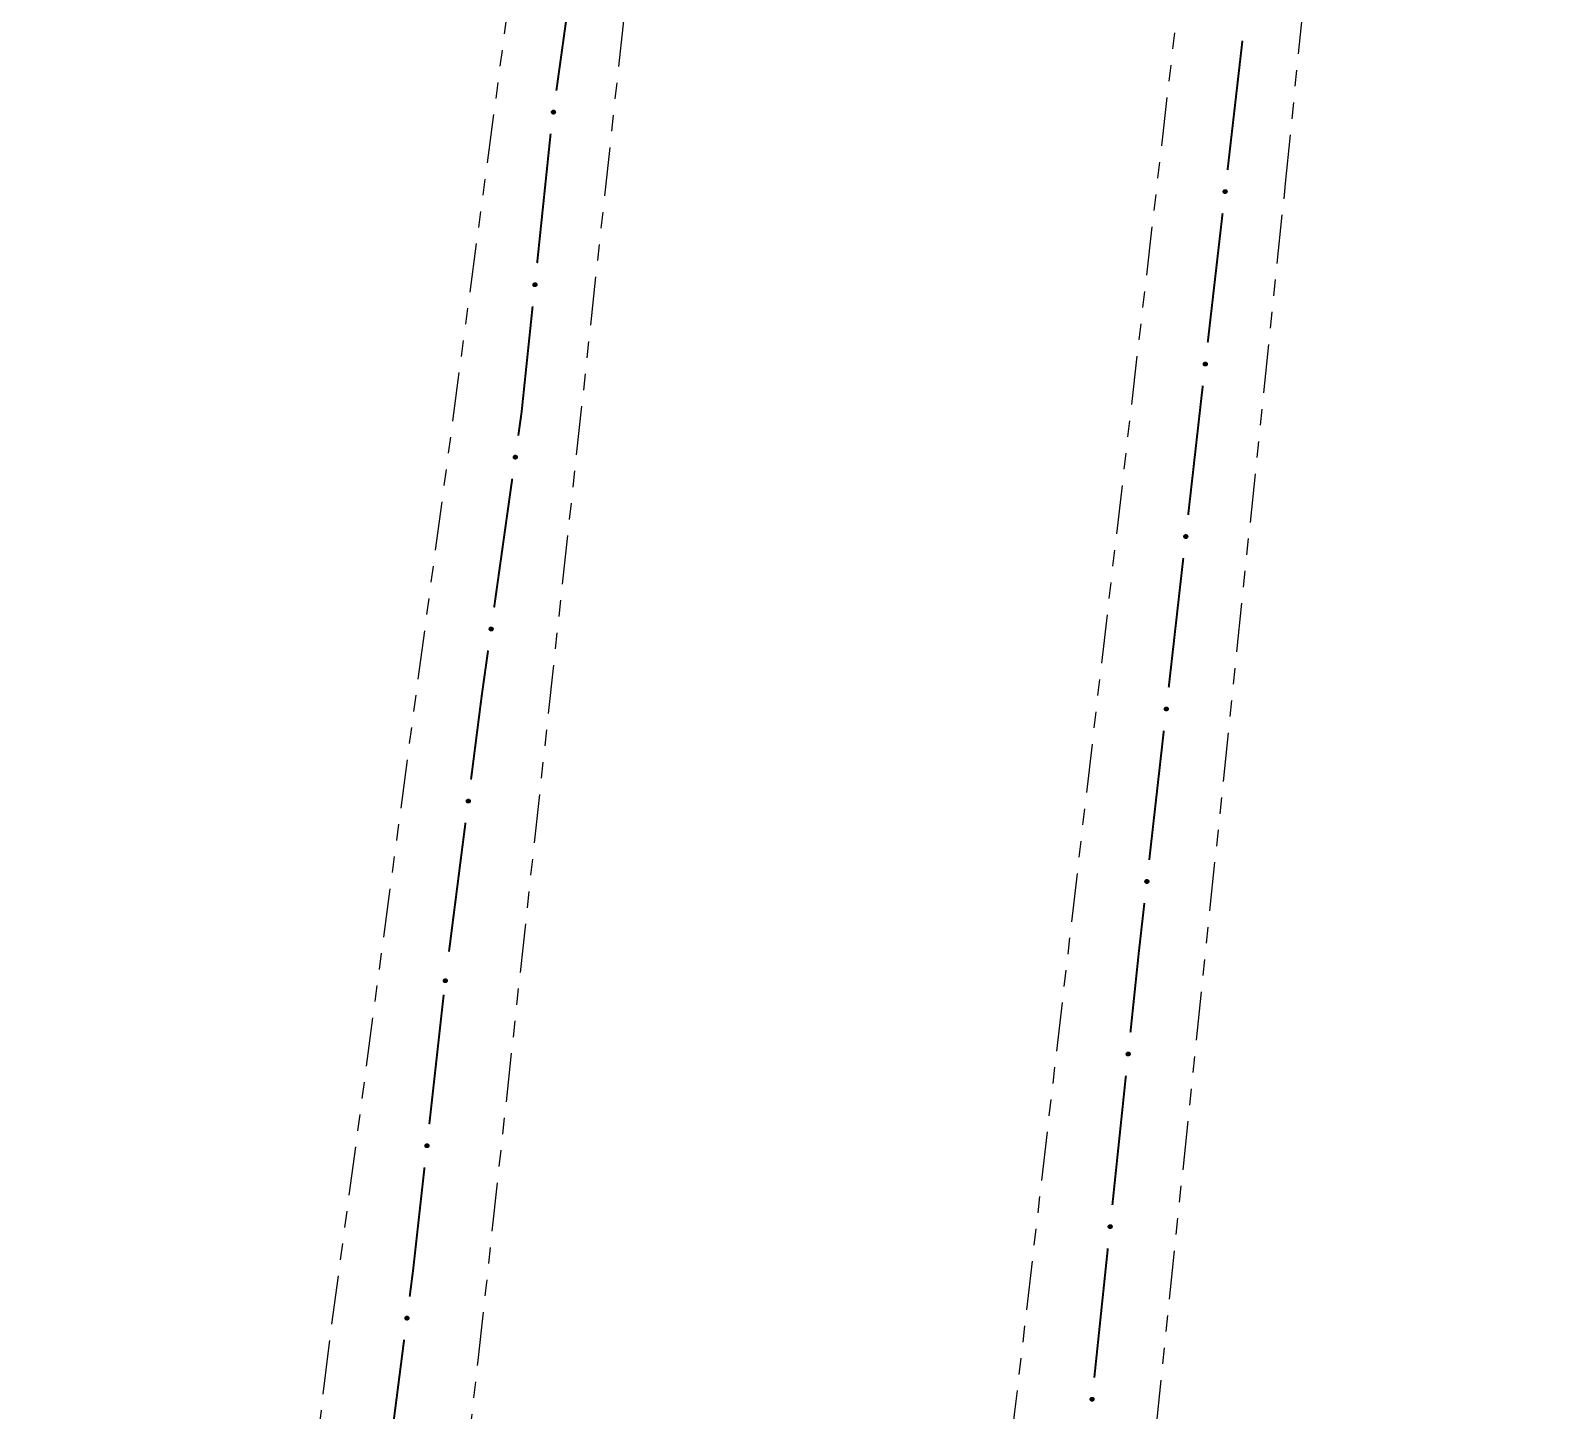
# Model space of a CAD drawing. Extents: x 211453 to 215163, y 4877397 to 4881305.
# Drawn here: x 212104.8 to 212245.2, y 4878497.6 to 4878624.8 of the extents above; entities that cross this region are included whole.
import ezdxf

# ---------------------------------------------------------------- set-up
doc = ezdxf.new("R2010")
doc.units = 0
doc.header["$LTSCALE"] = 1.5
doc.header["$MEASUREMENT"] = 0
doc.linetypes.add('TRACO_25', pattern=[8, 3, -1, 1, -1, 1, -1])
doc.layers.add('SV-EIXO-RUA-N-PAV', color=6, linetype='CONTINUOUS')
doc.layers.add('SV-RUA-NAO-PAV', color=7, linetype='CONTINUOUS')

msp = doc.modelspace()

# ---------------------------------------------------------------- linework, layer by layer
at = {"layer": 'SV-EIXO-RUA-N-PAV', "const_width": 0.18}
for points in [[(212154.916255, 4878631.15337), (212153.259792, 4878619.268248)], [(212216.495117, 4878623.866201), (212215.124829, 4878611.944694)], [(212152.732392, 4878615.303526), (212151.488169, 4878603.368205)], [(212214.668067, 4878607.970859), (212213.297778, 4878596.049353)], [(212151.073428, 4878599.389764), (212150.140261, 4878590.438272)], [(212212.841203, 4878592.075496), (212211.495656, 4878580.151172)], [(212150.140261, 4878590.438272), (212150.054652, 4878589.617057)], [(212150.054652, 4878589.617057), (212149.751865, 4878587.463908)], [(212149.194846, 4878583.502882), (212147.523788, 4878571.619803)], [(212211.047141, 4878576.176397), (212209.701595, 4878564.252073)], [(212146.966768, 4878567.658776), (212146.409749, 4878563.69775)], [(212146.384713, 4878563.519718), (212145.392536, 4878555.762698)], [(212146.409749, 4878563.69775), (212146.384713, 4878563.519718)], [(212209.253079, 4878560.277298), (212207.907533, 4878548.352974)], [(212144.885043, 4878551.795022), (212143.362563, 4878539.891995)], [(212207.459018, 4878544.3782), (212207.010502, 4878540.403425)], [(212206.938695, 4878539.767062), (212206.172687, 4878532.447436)], [(212207.010502, 4878540.403425), (212206.938695, 4878539.767062)], [(212142.876521, 4878535.921756), (212141.551343, 4878523.995151)], [(212205.756356, 4878528.469162), (212204.507363, 4878516.534338)], [(212141.109617, 4878520.019616), (212140.115733, 4878511.074662)], [(212204.091032, 4878512.556063), (212202.842039, 4878500.62124)], [(212140.115733, 4878511.074662), (212140.064264, 4878510.611442)], [(212140.064264, 4878510.611442), (212139.740727, 4878508.098253)], [(212139.229999, 4878504.130992), (212137.697816, 4878492.22921)]]:
    msp.add_lwpolyline(points, dxfattribs=at)
at = {"layer": 'SV-EIXO-RUA-N-PAV'}
for points in [[(212153.112575, 4878617.414504), (212153.142603, 4878617.3759), (212153.160517, 4878617.33658), (212153.166019, 4878617.299486), (212153.162334, 4878617.265438), (212153.154641, 4878617.231031), (212153.139231, 4878617.198053), (212153.11402, 4878617.165238), (212153.075506, 4878617.134844), (212153.034021, 4878617.11914), (212152.997942, 4878617.1118), (212152.962219, 4878617.113599), (212152.928919, 4878617.121632), (212152.895192, 4878617.138772), (212152.862187, 4878617.164645), (212152.832562, 4878617.204113), (212152.815264, 4878617.242781), (212152.810884, 4878617.2788), (212152.81292, 4878617.314703), (212152.821195, 4878617.349736), (212152.836508, 4878617.382021), (212152.862618, 4878617.415205), (212152.90196, 4878617.443929), (212152.94033, 4878617.461622), (212152.976278, 4878617.466506), (212153.01158, 4878617.463706), (212153.046184, 4878617.45641), (212153.079979, 4878617.4423), (212153.112575, 4878617.414504)], [(212215.022215, 4878610.087947), (212215.053163, 4878610.050076), (212215.072017, 4878610.011198), (212215.078409, 4878609.974247), (212215.075544, 4878609.940121), (212215.06868, 4878609.905538), (212215.054067, 4878609.872199), (212215.029652, 4878609.838788), (212214.99188, 4878609.807477), (212214.950784, 4878609.79078), (212214.914893, 4878609.782575), (212214.879136, 4878609.783514), (212214.845653, 4878609.790745), (212214.811523, 4878609.807069), (212214.777907, 4878609.832142), (212214.747341, 4878609.870885), (212214.729118, 4878609.909126), (212214.723874, 4878609.94503), (212214.725046, 4878609.980971), (212214.732476, 4878610.016193), (212214.747009, 4878610.048837), (212214.772315, 4878610.082639), (212214.810954, 4878610.112301), (212214.848888, 4878610.130911), (212214.884708, 4878610.136658), (212214.920067, 4878610.134707), (212214.954836, 4878610.128245), (212214.988961, 4878610.114951), (212215.022215, 4878610.087947)], [(212151.405183, 4878601.510477), (212151.43653, 4878601.472934), (212151.455793, 4878601.434258), (212151.462576, 4878601.397376), (212151.460071, 4878601.363222), (212151.453573, 4878601.328569), (212151.439313, 4878601.295077), (212151.415253, 4878601.26141), (212151.377813, 4878601.229701), (212151.336897, 4878601.212571), (212151.301094, 4878601.203987), (212151.265329, 4878601.204548), (212151.231771, 4878601.211425), (212151.197472, 4878601.227387), (212151.163592, 4878601.252103), (212151.132618, 4878601.290522), (212151.113993, 4878601.328568), (212151.108369, 4878601.364415), (212151.109161, 4878601.400366), (212151.116219, 4878601.435665), (212151.130406, 4878601.46846), (212151.155352, 4878601.502527), (212151.193677, 4878601.532596), (212151.231411, 4878601.551606), (212151.267169, 4878601.557731), (212151.302546, 4878601.556155), (212151.337382, 4878601.55006), (212151.371646, 4878601.537128), (212151.405183, 4878601.510477)], [(212213.195165, 4878594.192606), (212213.226112, 4878594.154734), (212213.244966, 4878594.115857), (212213.251359, 4878594.078905), (212213.248493, 4878594.044779), (212213.241629, 4878594.010197), (212213.227016, 4878593.976857), (212213.202602, 4878593.943447), (212213.164829, 4878593.912135), (212213.123734, 4878593.895439), (212213.087842, 4878593.887233), (212213.052085, 4878593.888173), (212213.018602, 4878593.895403), (212212.984473, 4878593.911727), (212212.950856, 4878593.9368), (212212.92029, 4878593.975544), (212212.902068, 4878594.013785), (212212.896823, 4878594.049689), (212212.897995, 4878594.08563), (212212.905426, 4878594.120852), (212212.919958, 4878594.153496), (212212.945264, 4878594.187297), (212212.983904, 4878594.216959), (212213.021837, 4878594.235569), (212213.057657, 4878594.241316), (212213.093016, 4878594.239366), (212213.127785, 4878594.232903), (212213.161911, 4878594.21961), (212213.195165, 4878594.192606)], [(212149.602372, 4878585.610346), (212149.632353, 4878585.571705), (212149.650218, 4878585.532364), (212149.655675, 4878585.495262), (212149.651948, 4878585.461219), (212149.644213, 4878585.426822), (212149.628762, 4878585.393862), (212149.603511, 4878585.361079), (212149.564959, 4878585.330732), (212149.523455, 4878585.315079), (212149.487368, 4878585.307783), (212149.451646, 4878585.309625), (212149.418356, 4878585.3177), (212149.38465, 4878585.334881), (212149.351678, 4878585.360795), (212149.322101, 4878585.400299), (212149.30485, 4878585.438988), (212149.300515, 4878585.475013), (212149.302594, 4878585.510913), (212149.310912, 4878585.545936), (212149.326265, 4878585.578202), (212149.352416, 4878585.611354), (212149.391793, 4878585.64003), (212149.430185, 4878585.657675), (212149.466139, 4878585.662516), (212149.501437, 4878585.659672), (212149.536032, 4878585.652333), (212149.569811, 4878585.638182), (212149.602372, 4878585.610346)], [(212211.396896, 4878578.294216), (212211.427922, 4878578.256408), (212211.446857, 4878578.21757), (212211.453326, 4878578.180632), (212211.450531, 4878578.1465), (212211.443739, 4878578.111904), (212211.429195, 4878578.078534), (212211.40485, 4878578.045073), (212211.367142, 4878578.013683), (212211.326082, 4878577.996901), (212211.290207, 4878577.988622), (212211.254449, 4878577.989487), (212211.22095, 4878577.996648), (212211.186787, 4878578.012901), (212211.153118, 4878578.037904), (212211.122472, 4878578.076584), (212211.104171, 4878578.114787), (212211.098852, 4878578.15068), (212211.099949, 4878578.186624), (212211.107306, 4878578.221861), (212211.121771, 4878578.254535), (212211.147007, 4878578.288389), (212211.185585, 4878578.318131), (212211.223479, 4878578.33682), (212211.259288, 4878578.342641), (212211.29465, 4878578.340764), (212211.329433, 4878578.334374), (212211.363586, 4878578.321151), (212211.396896, 4878578.294216)], [(212147.374294, 4878569.766241), (212147.404275, 4878569.727599), (212147.422141, 4878569.688258), (212147.427598, 4878569.651157), (212147.423871, 4878569.617114), (212147.416135, 4878569.582716), (212147.400685, 4878569.549757), (212147.375434, 4878569.516974), (212147.336882, 4878569.486626), (212147.295378, 4878569.470974), (212147.25929, 4878569.463678), (212147.223569, 4878569.46552), (212147.190279, 4878569.473595), (212147.156573, 4878569.490776), (212147.1236, 4878569.51669), (212147.094023, 4878569.556193), (212147.076773, 4878569.594883), (212147.072437, 4878569.630907), (212147.074517, 4878569.666808), (212147.082835, 4878569.701831), (212147.098188, 4878569.734097), (212147.124339, 4878569.767248), (212147.163716, 4878569.795924), (212147.202107, 4878569.81357), (212147.238062, 4878569.81841), (212147.27336, 4878569.815567), (212147.307955, 4878569.808228), (212147.341733, 4878569.794076), (212147.374294, 4878569.766241)], [(212209.602834, 4878562.395117), (212209.63386, 4878562.35731), (212209.652795, 4878562.318472), (212209.659264, 4878562.281533), (212209.656469, 4878562.247401), (212209.649677, 4878562.212805), (212209.635134, 4878562.179435), (212209.610788, 4878562.145974), (212209.573081, 4878562.114584), (212209.53202, 4878562.097802), (212209.496145, 4878562.089523), (212209.460387, 4878562.090388), (212209.426889, 4878562.097549), (212209.392726, 4878562.113802), (212209.359057, 4878562.138805), (212209.328411, 4878562.177485), (212209.310109, 4878562.215688), (212209.30479, 4878562.251581), (212209.305887, 4878562.287525), (212209.313245, 4878562.322762), (212209.32771, 4878562.355436), (212209.352945, 4878562.38929), (212209.391523, 4878562.419032), (212209.429418, 4878562.437721), (212209.465226, 4878562.443542), (212209.500589, 4878562.441665), (212209.535371, 4878562.435275), (212209.569524, 4878562.422052), (212209.602834, 4878562.395117)], [(212145.26621, 4878553.907413), (212145.296671, 4878553.869149), (212145.315027, 4878553.830034), (212145.320947, 4878553.793004), (212145.317645, 4878553.758917), (212145.31034, 4878553.724425), (212145.295303, 4878553.691275), (212145.270463, 4878553.658179), (212145.232294, 4878553.627353), (212145.190988, 4878553.611183), (212145.154995, 4878553.603437), (212145.119253, 4878553.604833), (212145.085865, 4878553.612491), (212145.051947, 4878553.629249), (212145.018653, 4878553.65475), (212144.988585, 4878553.693881), (212144.970852, 4878553.732351), (212144.966067, 4878553.768319), (212144.967698, 4878553.804242), (212144.975578, 4878553.839367), (212144.990526, 4878553.871822), (212145.016262, 4878553.905298), (212145.055277, 4878553.934463), (212145.093445, 4878553.952587), (212145.129336, 4878553.957876), (212145.164667, 4878553.955474), (212145.199351, 4878553.948568), (212145.233304, 4878553.93484), (212145.26621, 4878553.907413)], [(212207.808772, 4878546.496018), (212207.839799, 4878546.458211), (212207.858733, 4878546.419373), (212207.865202, 4878546.382435), (212207.862407, 4878546.348303), (212207.855615, 4878546.313706), (212207.841072, 4878546.280336), (212207.816726, 4878546.246875), (212207.779019, 4878546.215485), (212207.737958, 4878546.198704), (212207.702084, 4878546.190424), (212207.666325, 4878546.191289), (212207.632827, 4878546.19845), (212207.598664, 4878546.214703), (212207.564995, 4878546.239706), (212207.534349, 4878546.278387), (212207.516047, 4878546.31659), (212207.510728, 4878546.352482), (212207.511826, 4878546.388426), (212207.519183, 4878546.423663), (212207.533648, 4878546.456337), (212207.558883, 4878546.490191), (212207.597461, 4878546.519933), (212207.635356, 4878546.538622), (212207.671164, 4878546.544443), (212207.706527, 4878546.542566), (212207.74131, 4878546.536176), (212207.775462, 4878546.522953), (212207.808772, 4878546.496018)], [(212143.145877, 4878537.34914), (212143.176968, 4878537.311385), (212143.195969, 4878537.27258), (212143.202501, 4878537.235652), (212143.199765, 4878537.201516), (212143.193032, 4878537.166908), (212143.178545, 4878537.133513), (212143.154257, 4878537.10001), (212143.116603, 4878537.068556), (212143.075571, 4878537.051704), (212143.039711, 4878537.043364), (212143.003951, 4878537.044167), (212142.97044, 4878537.051272), (212142.93625, 4878537.067466), (212142.902538, 4878537.092412), (212142.871826, 4878537.13104), (212142.853459, 4878537.169211), (212142.848079, 4878537.205095), (212142.849115, 4878537.24104), (212142.856412, 4878537.27629), (212142.870821, 4878537.308989), (212142.895998, 4878537.342886), (212142.934526, 4878537.372694), (212142.972388, 4878537.391447), (212143.008187, 4878537.39733), (212143.043553, 4878537.395513), (212143.078346, 4878537.389182), (212143.112522, 4878537.376018), (212143.145877, 4878537.34914)], [(212206.088959, 4878530.589742), (212206.12029, 4878530.552187), (212206.139539, 4878530.513503), (212206.146306, 4878530.476618), (212206.143788, 4878530.442465), (212206.137276, 4878530.407814), (212206.123003, 4878530.374328), (212206.098929, 4878530.340671), (212206.061477, 4878530.308977), (212206.020554, 4878530.291864), (212205.984747, 4878530.283294), (212205.948983, 4878530.283869), (212205.915428, 4878530.290759), (212205.881134, 4878530.306735), (212205.847264, 4878530.331465), (212205.816306, 4878530.369896), (212205.797696, 4878530.40795), (212205.792086, 4878530.443798), (212205.792893, 4878530.47975), (212205.799965, 4878530.515045), (212205.814165, 4878530.547835), (212205.839125, 4878530.581892), (212205.877461, 4878530.611945), (212205.915203, 4878530.63094), (212205.950964, 4878530.637051), (212205.98634, 4878530.635461), (212206.021174, 4878530.629352), (212206.055432, 4878530.616406), (212206.088959, 4878530.589742)], [(212141.455754, 4878522.138029), (212141.486845, 4878522.100274), (212141.505846, 4878522.061469), (212141.512378, 4878522.024542), (212141.509641, 4878521.990405), (212141.502908, 4878521.955797), (212141.488422, 4878521.922402), (212141.464134, 4878521.8889), (212141.42648, 4878521.857445), (212141.385448, 4878521.840594), (212141.349587, 4878521.832253), (212141.313827, 4878521.833057), (212141.280317, 4878521.840161), (212141.246126, 4878521.856355), (212141.212415, 4878521.881301), (212141.181703, 4878521.919929), (212141.163336, 4878521.9581), (212141.157956, 4878521.993984), (212141.158991, 4878522.02993), (212141.166289, 4878522.065179), (212141.180698, 4878522.097878), (212141.205875, 4878522.131775), (212141.244402, 4878522.161583), (212141.282265, 4878522.180336), (212141.318064, 4878522.186219), (212141.353429, 4878522.184402), (212141.388223, 4878522.178071), (212141.422398, 4878522.164907), (212141.455754, 4878522.138029)], [(212204.423635, 4878514.676643), (212204.454966, 4878514.639088), (212204.474214, 4878514.600405), (212204.480982, 4878514.56352), (212204.478464, 4878514.529367), (212204.471952, 4878514.494716), (212204.457679, 4878514.46123), (212204.433605, 4878514.427573), (212204.396153, 4878514.395879), (212204.355229, 4878514.378765), (212204.319423, 4878514.370196), (212204.283659, 4878514.370771), (212204.250103, 4878514.377661), (212204.21581, 4878514.393637), (212204.18194, 4878514.418367), (212204.150982, 4878514.456798), (212204.132371, 4878514.494851), (212204.126762, 4878514.5307), (212204.127569, 4878514.566651), (212204.134641, 4878514.601947), (212204.148841, 4878514.634737), (212204.173801, 4878514.668794), (212204.212137, 4878514.698847), (212204.249879, 4878514.717842), (212204.285639, 4878514.723953), (212204.321016, 4878514.722362), (212204.355849, 4878514.716254), (212204.390108, 4878514.703308), (212204.423635, 4878514.676643)], [(212139.612888, 4878506.243072), (212139.643318, 4878506.204783), (212139.661642, 4878506.165653), (212139.667532, 4878506.128618), (212139.664203, 4878506.094534), (212139.656869, 4878506.060048), (212139.641805, 4878506.02691), (212139.616938, 4878505.993835), (212139.578744, 4878505.963039), (212139.537425, 4878505.946903), (212139.501425, 4878505.939186), (212139.465685, 4878505.940611), (212139.432303, 4878505.948296), (212139.398398, 4878505.965083), (212139.365126, 4878505.99061), (212139.335089, 4878506.029766), (212139.317388, 4878506.068251), (212139.312632, 4878506.104222), (212139.314292, 4878506.140144), (212139.322201, 4878506.175262), (212139.337176, 4878506.207706), (212139.362938, 4878506.24116), (212139.401978, 4878506.270294), (212139.44016, 4878506.288387), (212139.476056, 4878506.293647), (212139.511385, 4878506.291216), (212139.546063, 4878506.284281), (212139.580004, 4878506.270525), (212139.612888, 4878506.243072)], [(212202.758311, 4878498.763545), (212202.789642, 4878498.72599), (212202.80889, 4878498.687307), (212202.815658, 4878498.650422), (212202.813139, 4878498.616268), (212202.806628, 4878498.581618), (212202.792355, 4878498.548132), (212202.768281, 4878498.514475), (212202.730829, 4878498.482781), (212202.689905, 4878498.465667), (212202.654099, 4878498.457097), (212202.618334, 4878498.457673), (212202.584779, 4878498.464563), (212202.550486, 4878498.480539), (212202.516616, 4878498.505269), (212202.485658, 4878498.5437), (212202.467047, 4878498.581753), (212202.461438, 4878498.617602), (212202.462244, 4878498.653553), (212202.469316, 4878498.688849), (212202.483516, 4878498.721639), (212202.508477, 4878498.755696), (212202.546813, 4878498.785749), (212202.584555, 4878498.804744), (212202.620315, 4878498.810855), (212202.655692, 4878498.809264), (212202.690525, 4878498.803156), (212202.724784, 4878498.790209), (212202.758311, 4878498.763545)]]:
    msp.add_lwpolyline(points, close=True, dxfattribs=at)
for points in [[(212152.821195, 4878617.349736), (212152.815264, 4878617.242781)], [(212152.828882, 4878617.361492), (212152.824314, 4878617.229869)], [(212152.836508, 4878617.382021), (212152.832562, 4878617.204113)], [(212152.85116, 4878617.39283), (212152.847986, 4878617.192127)], [(212152.862618, 4878617.415205), (212152.862187, 4878617.164645)], [(212152.883274, 4878617.425553), (212152.878603, 4878617.154794)], [(212152.90196, 4878617.443929), (212152.895192, 4878617.138772)], [(212152.919853, 4878617.450764), (212152.911669, 4878617.135031)], [(212152.94033, 4878617.461622), (212152.928919, 4878617.121632)], [(212152.957063, 4878617.460733), (212152.945489, 4878617.120674)], [(212152.976278, 4878617.466506), (212152.962219, 4878617.113599)], [(212152.993143, 4878617.462593), (212152.977735, 4878617.114802)], [(212153.01158, 4878617.463706), (212152.997942, 4878617.1118)], [(212153.029444, 4878617.456156), (212153.018434, 4878617.120151)], [(212153.046184, 4878617.45641), (212153.034021, 4878617.11914)], [(212153.062289, 4878617.44469), (212153.055833, 4878617.131471)], [(212153.079979, 4878617.4423), (212153.075506, 4878617.134844)], [(212153.09438, 4878617.427818), (212153.093386, 4878617.153791)], [(212153.112575, 4878617.414504), (212153.11402, 4878617.165238)], [(212153.128077, 4878617.392811), (212153.127229, 4878617.189028)], [(212153.142603, 4878617.3759), (212153.139231, 4878617.198053)], [(212153.152912, 4878617.35353), (212153.147181, 4878617.223446)], [(212153.160517, 4878617.33658), (212153.154641, 4878617.231031)], [(212214.732476, 4878610.016193), (212214.729118, 4878609.909126)], [(212214.739879, 4878610.028131), (212214.738476, 4878609.896436)], [(212214.747009, 4878610.048837), (212214.747341, 4878609.870885)], [(212214.761397, 4878610.059996), (212214.763048, 4878609.859274)], [(212214.772315, 4878610.082639), (212214.777907, 4878609.832142)], [(212214.792716, 4878610.09348), (212214.794554, 4878609.822688)], [(212214.810954, 4878610.112301), (212214.811523, 4878609.807069)], [(212214.828678, 4878610.119564), (212214.828086, 4878609.803725)], [(212214.848888, 4878610.130911), (212214.845653, 4878609.790745)], [(212214.865637, 4878610.130424), (212214.862241, 4878609.790185)], [(212214.884708, 4878610.136658), (212214.879136, 4878609.783514)], [(212214.901662, 4878610.133151), (212214.894619, 4878609.78509)], [(212214.920067, 4878610.134707), (212214.914893, 4878609.782575)], [(212214.938107, 4878610.127588), (212214.935178, 4878609.791416)], [(212214.954836, 4878610.128245), (212214.950784, 4878609.79078)], [(212214.971218, 4878610.116915), (212214.972293, 4878609.803632)], [(212214.988961, 4878610.114951), (212214.99188, 4878609.807477)], [(212215.003706, 4878610.100819), (212215.0093, 4878609.826848)], [(212215.022215, 4878610.087947), (212215.029652, 4878609.838788)], [(212215.038235, 4878610.066633), (212215.042286, 4878609.862889)], [(212215.053163, 4878610.050076), (212215.054067, 4878609.872199)], [(212215.064006, 4878610.02796), (212215.061404, 4878609.897776)], [(212215.072017, 4878610.011198), (212215.06868, 4878609.905538)], [(212151.116219, 4878601.435665), (212151.113993, 4878601.328568)], [(212151.123494, 4878601.44768), (212151.123484, 4878601.315977)], [(212151.130406, 4878601.46846), (212151.132618, 4878601.290522)], [(212151.144675, 4878601.47977), (212151.148447, 4878601.279077)], [(212151.155352, 4878601.502527), (212151.163592, 4878601.252103)], [(212151.175638, 4878601.513584), (212151.180338, 4878601.242826)], [(212151.193677, 4878601.532596), (212151.197472, 4878601.227387)], [(212151.211323, 4878601.540046), (212151.214068, 4878601.224219)], [(212151.231411, 4878601.551606), (212151.231771, 4878601.211425)], [(212151.248165, 4878601.551297), (212151.248364, 4878601.21104)], [(212151.267169, 4878601.557731), (212151.265329, 4878601.204548)], [(212151.284159, 4878601.554404), (212151.280795, 4878601.206288)], [(212151.302546, 4878601.556155), (212151.301094, 4878601.203987)], [(212151.320661, 4878601.549227), (212151.321285, 4878601.213042)], [(212151.337382, 4878601.55006), (212151.336897, 4878601.212571)], [(212151.353883, 4878601.538904), (212151.358269, 4878601.22565)], [(212151.371646, 4878601.537128), (212151.377813, 4878601.229701)], [(212151.386539, 4878601.523152), (212151.395028, 4878601.249256)], [(212151.405183, 4878601.510477), (212151.415253, 4878601.26141)], [(212151.421427, 4878601.489333), (212151.427631, 4878601.285643)], [(212151.43653, 4878601.472934), (212151.439313, 4878601.295077)], [(212151.447606, 4878601.450934), (212151.44638, 4878601.32073)], [(212151.455793, 4878601.434258), (212151.453573, 4878601.328569)], [(212212.905426, 4878594.120852), (212212.902068, 4878594.013785)], [(212212.912828, 4878594.13279), (212212.911426, 4878594.001094)], [(212212.919958, 4878594.153496), (212212.92029, 4878593.975544)], [(212212.934346, 4878594.164654), (212212.935998, 4878593.963932)], [(212212.945264, 4878594.187297), (212212.950856, 4878593.9368)], [(212212.965665, 4878594.198139), (212212.967504, 4878593.927347)], [(212212.983904, 4878594.216959), (212212.984473, 4878593.911727)], [(212213.001627, 4878594.224222), (212213.001035, 4878593.908384)], [(212213.021837, 4878594.235569), (212213.018602, 4878593.895403)], [(212213.038587, 4878594.235083), (212213.03519, 4878593.894843)], [(212213.057657, 4878594.241316), (212213.052085, 4878593.888173)], [(212213.074611, 4878594.237809), (212213.067568, 4878593.889748)], [(212213.093016, 4878594.239366), (212213.087842, 4878593.887233)], [(212213.111057, 4878594.232247), (212213.108127, 4878593.896074)], [(212213.127785, 4878594.232903), (212213.123734, 4878593.895439)], [(212213.144167, 4878594.221573), (212213.145243, 4878593.90829)], [(212213.161911, 4878594.21961), (212213.164829, 4878593.912135)], [(212213.176655, 4878594.205478), (212213.182249, 4878593.931507)], [(212213.195165, 4878594.192606), (212213.202602, 4878593.943447)], [(212213.211184, 4878594.171292), (212213.215235, 4878593.967547)], [(212213.226112, 4878594.154734), (212213.227016, 4878593.976857)], [(212213.236956, 4878594.132618), (212213.234354, 4878594.002434)], [(212213.244966, 4878594.115857), (212213.241629, 4878594.010197)], [(212149.310912, 4878585.545936), (212149.30485, 4878585.438988)], [(212149.318614, 4878585.557683), (212149.313884, 4878585.426065)], [(212149.326265, 4878585.578202), (212149.322101, 4878585.400299)], [(212149.34093, 4878585.588993), (212149.33751, 4878585.388294)], [(212149.352416, 4878585.611354), (212149.351678, 4878585.360795)], [(212149.373085, 4878585.621676), (212149.368081, 4878585.350924)], [(212149.391793, 4878585.64003), (212149.38465, 4878585.334881)], [(212149.409695, 4878585.646843), (212149.401123, 4878585.33112)], [(212149.430185, 4878585.657675), (212149.418356, 4878585.3177)], [(212149.446917, 4878585.656766), (212149.434925, 4878585.316721)], [(212149.466139, 4878585.662516), (212149.451646, 4878585.309625)], [(212149.482999, 4878585.658582), (212149.467164, 4878585.310809)], [(212149.501437, 4878585.659672), (212149.487368, 4878585.307783)], [(212149.519292, 4878585.6521), (212149.50787, 4878585.316109)], [(212149.536032, 4878585.652333), (212149.523455, 4878585.315079)], [(212149.552123, 4878585.640593), (212149.545282, 4878585.327383)], [(212149.569811, 4878585.638182), (212149.564959, 4878585.330732)], [(212149.584193, 4878585.623682), (212149.582863, 4878585.349657)], [(212149.602372, 4878585.610346), (212149.603511, 4878585.361079)], [(212149.617847, 4878585.588634), (212149.616749, 4878585.384852)], [(212149.632353, 4878585.571705), (212149.628762, 4878585.393862)], [(212149.642634, 4878585.549322), (212149.636743, 4878585.419245)], [(212149.650218, 4878585.532364), (212149.644213, 4878585.426822)], [(212211.107306, 4878578.221861), (212211.104171, 4878578.114787)], [(212211.114684, 4878578.233814), (212211.113555, 4878578.102116)], [(212211.121771, 4878578.254535), (212211.122472, 4878578.076584)], [(212211.136136, 4878578.265723), (212211.138204, 4878578.065005)], [(212211.147007, 4878578.288389), (212211.153118, 4878578.037904)], [(212211.167385, 4878578.299273), (212211.169786, 4878578.028485)], [(212211.185585, 4878578.318131), (212211.186787, 4878578.012901)], [(212211.203293, 4878578.325431), (212211.203357, 4878578.009592)], [(212211.223479, 4878578.33682), (212211.22095, 4878577.996648)], [(212211.24023, 4878578.336368), (212211.237539, 4878577.996122)], [(212211.259288, 4878578.342641), (212211.254449, 4878577.989487)], [(212211.276249, 4878578.339169), (212211.269928, 4878577.991094)], [(212211.29465, 4878578.340764), (212211.290207, 4878577.988622)], [(212211.312706, 4878578.333682), (212211.310474, 4878577.997505)], [(212211.329433, 4878578.334374), (212211.326082, 4878577.996901)], [(212211.345839, 4878578.323078), (212211.347564, 4878578.009798)], [(212211.363586, 4878578.321151), (212211.367142, 4878578.013683)], [(212211.37836, 4878578.307049), (212211.384522, 4878578.033091)], [(212211.396896, 4878578.294216), (212211.40485, 4878578.045073)], [(212211.412959, 4878578.272935), (212211.417433, 4878578.069199)], [(212211.427922, 4878578.256408), (212211.429195, 4878578.078534)], [(212211.438811, 4878578.234315), (212211.436479, 4878578.104126)], [(212211.446857, 4878578.21757), (212211.443739, 4878578.111904)], [(212147.082835, 4878569.701831), (212147.076773, 4878569.594883)], [(212147.090536, 4878569.713578), (212147.085807, 4878569.58196)], [(212147.098188, 4878569.734097), (212147.094023, 4878569.556193)], [(212147.112853, 4878569.744888), (212147.109432, 4878569.544189)], [(212147.124339, 4878569.767248), (212147.1236, 4878569.51669)], [(212147.145008, 4878569.777571), (212147.140004, 4878569.506819)], [(212147.163716, 4878569.795924), (212147.156573, 4878569.490776)], [(212147.181618, 4878569.802737), (212147.173046, 4878569.487015)], [(212147.202107, 4878569.81357), (212147.190279, 4878569.473595)], [(212147.21884, 4878569.812661), (212147.206847, 4878569.472616)], [(212147.238062, 4878569.81841), (212147.223569, 4878569.46552)], [(212147.254922, 4878569.814476), (212147.239087, 4878569.466704)], [(212147.27336, 4878569.815567), (212147.25929, 4878569.463678)], [(212147.291215, 4878569.807995), (212147.279793, 4878569.472003)], [(212147.307955, 4878569.808228), (212147.295378, 4878569.470974)], [(212147.324045, 4878569.796488), (212147.317205, 4878569.483278)], [(212147.341733, 4878569.794076), (212147.336882, 4878569.486626)], [(212147.356116, 4878569.779577), (212147.354786, 4878569.505552)], [(212147.374294, 4878569.766241), (212147.375434, 4878569.516974)], [(212147.38977, 4878569.744529), (212147.388672, 4878569.540747)], [(212147.404275, 4878569.727599), (212147.400685, 4878569.549757)], [(212147.414556, 4878569.705217), (212147.408666, 4878569.57514)], [(212147.422141, 4878569.688258), (212147.416135, 4878569.582716)], [(212209.313245, 4878562.322762), (212209.310109, 4878562.215688)], [(212209.320622, 4878562.334715), (212209.319493, 4878562.203017)], [(212209.32771, 4878562.355436), (212209.328411, 4878562.177485)], [(212209.342074, 4878562.366624), (212209.344142, 4878562.165906)], [(212209.352945, 4878562.38929), (212209.359057, 4878562.138805)], [(212209.373323, 4878562.400174), (212209.375724, 4878562.129386)], [(212209.391523, 4878562.419032), (212209.392726, 4878562.113802)], [(212209.409232, 4878562.426332), (212209.409295, 4878562.110493)], [(212209.429418, 4878562.437721), (212209.426889, 4878562.097549)], [(212209.446168, 4878562.437269), (212209.443478, 4878562.097024)], [(212209.465226, 4878562.443542), (212209.460387, 4878562.090388)], [(212209.482187, 4878562.440071), (212209.475867, 4878562.091996)], [(212209.500589, 4878562.441665), (212209.496145, 4878562.089523)], [(212209.518644, 4878562.434584), (212209.516412, 4878562.098406)], [(212209.535371, 4878562.435275), (212209.53202, 4878562.097802)], [(212209.551777, 4878562.423979), (212209.553502, 4878562.110699)], [(212209.569524, 4878562.422052), (212209.573081, 4878562.114584)], [(212209.584298, 4878562.407951), (212209.59046, 4878562.133992)], [(212209.602834, 4878562.395117), (212209.610788, 4878562.145974)], [(212209.618898, 4878562.373836), (212209.623372, 4878562.170101)], [(212209.63386, 4878562.35731), (212209.635134, 4878562.179435)], [(212209.64475, 4878562.335217), (212209.642418, 4878562.205027)], [(212209.652795, 4878562.318472), (212209.649677, 4878562.212805)], [(212144.975578, 4878553.839367), (212144.970852, 4878553.732351)], [(212144.983132, 4878553.851209), (212144.980047, 4878553.719542)], [(212144.990526, 4878553.871822), (212144.988585, 4878553.693881)], [(212145.005055, 4878553.882796), (212145.004143, 4878553.682069)], [(212145.016262, 4878553.905298), (212145.018653, 4878553.65475)], [(212145.0368, 4878553.915878), (212145.035179, 4878553.645084)], [(212145.055277, 4878553.934463), (212145.051947, 4878553.629249)], [(212145.073092, 4878553.9415), (212145.068465, 4878553.625694)], [(212145.093445, 4878553.952587), (212145.085865, 4878553.612491)], [(212145.110187, 4878553.951887), (212145.102444, 4878553.611719)], [(212145.129336, 4878553.957876), (212145.119253, 4878553.604833)], [(212145.146244, 4878553.954153), (212145.134755, 4878553.60621)], [(212145.164667, 4878553.955474), (212145.154995, 4878553.603437)], [(212145.182615, 4878553.948125), (212145.175391, 4878553.612018)], [(212145.199351, 4878553.948568), (212145.190988, 4878553.611183)], [(212145.215587, 4878553.93703), (212145.21266, 4878553.623759)], [(212145.233304, 4878553.93484), (212145.232294, 4878553.627353)], [(212145.247866, 4878553.92052), (212145.249959, 4878553.646501)], [(212145.26621, 4878553.907413), (212145.270463, 4878553.658179)], [(212145.281955, 4878553.885896), (212145.283403, 4878553.682116)], [(212145.296671, 4878553.869149), (212145.295303, 4878553.691275)], [(212145.307231, 4878553.846897), (212145.302966, 4878553.716756)], [(212145.315027, 4878553.830034), (212145.31034, 4878553.724425)], [(212207.519183, 4878546.423663), (212207.516047, 4878546.31659)], [(212207.52656, 4878546.435617), (212207.525431, 4878546.303918)], [(212207.533648, 4878546.456337), (212207.534349, 4878546.278387)], [(212207.548012, 4878546.467525), (212207.550081, 4878546.266807)], [(212207.558883, 4878546.490191), (212207.564995, 4878546.239706)], [(212207.579262, 4878546.501075), (212207.581662, 4878546.230287)], [(212207.597461, 4878546.519933), (212207.598664, 4878546.214703)], [(212207.61517, 4878546.527233), (212207.615233, 4878546.211394)], [(212207.635356, 4878546.538622), (212207.632827, 4878546.19845)], [(212207.652107, 4878546.53817), (212207.649416, 4878546.197925)], [(212207.671164, 4878546.544443), (212207.666325, 4878546.191289)], [(212207.688126, 4878546.540972), (212207.681805, 4878546.192897)], [(212207.706527, 4878546.542566), (212207.702084, 4878546.190424)], [(212207.724582, 4878546.535485), (212207.722351, 4878546.199307)], [(212207.74131, 4878546.536176), (212207.737958, 4878546.198704)], [(212207.757715, 4878546.52488), (212207.75944, 4878546.2116)], [(212207.775462, 4878546.522953), (212207.779019, 4878546.215485)], [(212207.790236, 4878546.508852), (212207.796398, 4878546.234893)], [(212207.808772, 4878546.496018), (212207.816726, 4878546.246875)], [(212207.824836, 4878546.474738), (212207.82931, 4878546.271002)], [(212207.839799, 4878546.458211), (212207.841072, 4878546.280336)], [(212207.850688, 4878546.436118), (212207.848356, 4878546.305929)], [(212207.858733, 4878546.419373), (212207.855615, 4878546.313706)], [(212142.856412, 4878537.27629), (212142.853459, 4878537.169211)], [(212142.863769, 4878537.288256), (212142.862865, 4878537.156556)], [(212142.870821, 4878537.308989), (212142.871826, 4878537.13104)], [(212142.885166, 4878537.320201), (212142.887577, 4878537.119487)], [(212142.895998, 4878537.342886), (212142.902538, 4878537.092412)], [(212142.916359, 4878537.353804), (212142.919222, 4878537.083021)], [(212142.934526, 4878537.372694), (212142.93625, 4878537.067466)], [(212142.952222, 4878537.380024), (212142.952825, 4878537.064185)], [(212142.972388, 4878537.391447), (212142.97044, 4878537.051272)], [(212142.98914, 4878537.391024), (212142.98703, 4878537.050774)], [(212143.008187, 4878537.39733), (212143.003951, 4878537.044167)], [(212143.025154, 4878537.393887), (212143.019428, 4878537.045802)], [(212143.043553, 4878537.395513), (212143.039711, 4878537.043364)], [(212143.06162, 4878537.388462), (212143.059963, 4878537.052281)], [(212143.078346, 4878537.389182), (212143.075571, 4878537.051704)], [(212143.094771, 4878537.377914), (212143.097031, 4878537.064637)], [(212143.112522, 4878537.376018), (212143.116603, 4878537.068556)], [(212143.127319, 4878537.361942), (212143.13395, 4878537.087994)], [(212143.145877, 4878537.34914), (212143.154257, 4878537.10001)], [(212143.161977, 4878537.327886), (212143.166799, 4878537.124159)], [(212143.176968, 4878537.311385), (212143.178545, 4878537.133513)], [(212143.187895, 4878537.289311), (212143.185786, 4878537.159118)], [(212143.195969, 4878537.27258), (212143.193032, 4878537.166908)], [(212205.799965, 4878530.515045), (212205.797696, 4878530.40795)], [(212205.807245, 4878530.527058), (212205.807182, 4878530.395355)], [(212205.814165, 4878530.547835), (212205.816306, 4878530.369896)], [(212205.828438, 4878530.559139), (212205.832131, 4878530.358445)], [(212205.839125, 4878530.581892), (212205.847264, 4878530.331465)], [(212205.859415, 4878530.592941), (212205.864007, 4878530.322181)], [(212205.877461, 4878530.611945), (212205.881134, 4878530.306735)], [(212205.89511, 4878530.619389), (212205.89773, 4878530.30356)], [(212205.915203, 4878530.63094), (212205.915428, 4878530.290759)], [(212205.931957, 4878530.630624), (212205.932021, 4878530.290368)], [(212205.950964, 4878530.637051), (212205.948983, 4878530.283869)], [(212205.967952, 4878530.633717), (212205.964449, 4878530.285602)], [(212205.98634, 4878530.635461), (212205.984747, 4878530.283294)], [(212206.004452, 4878530.628525), (212206.004942, 4878530.292341)], [(212206.021174, 4878530.629352), (212206.020554, 4878530.291864)], [(212206.03767, 4878530.618189), (212206.041931, 4878530.304933)], [(212206.055432, 4878530.616406), (212206.061477, 4878530.308977)], [(212206.07032, 4878530.602425), (212206.078699, 4878530.328525)], [(212206.088959, 4878530.589742), (212206.098929, 4878530.340671)], [(212206.105194, 4878530.568592), (212206.111317, 4878530.364899)], [(212206.12029, 4878530.552187), (212206.123003, 4878530.374328)], [(212206.131358, 4878530.530182), (212206.13008, 4878530.399978)], [(212206.139539, 4878530.513503), (212206.137276, 4878530.407814)], [(212141.166289, 4878522.065179), (212141.163336, 4878521.9581)], [(212141.173646, 4878522.077145), (212141.172741, 4878521.945445)], [(212141.180698, 4878522.097878), (212141.181703, 4878521.919929)], [(212141.195043, 4878522.109091), (212141.197454, 4878521.908376)], [(212141.205875, 4878522.131775), (212141.212415, 4878521.881301)], [(212141.226235, 4878522.142694), (212141.229098, 4878521.87191)], [(212141.244402, 4878522.161583), (212141.246126, 4878521.856355)], [(212141.262098, 4878522.168913), (212141.262701, 4878521.853075)], [(212141.282265, 4878522.180336), (212141.280317, 4878521.840161)], [(212141.299017, 4878522.179913), (212141.296907, 4878521.839663)], [(212141.318064, 4878522.186219), (212141.313827, 4878521.833057)], [(212141.335031, 4878522.182776), (212141.329305, 4878521.834691)], [(212141.353429, 4878522.184402), (212141.349587, 4878521.832253)], [(212141.371497, 4878522.177351), (212141.369839, 4878521.84117)], [(212141.388223, 4878522.178071), (212141.385448, 4878521.840594)], [(212141.404648, 4878522.166803), (212141.406908, 4878521.853527)], [(212141.422398, 4878522.164907), (212141.42648, 4878521.857445)], [(212141.437196, 4878522.150831), (212141.443826, 4878521.876883)], [(212141.455754, 4878522.138029), (212141.464134, 4878521.8889)], [(212141.471854, 4878522.116776), (212141.476676, 4878521.913048)], [(212141.486845, 4878522.100274), (212141.488422, 4878521.922402)], [(212141.497772, 4878522.0782), (212141.495662, 4878521.948007)], [(212141.505846, 4878522.061469), (212141.502908, 4878521.955797)], [(212204.134641, 4878514.601947), (212204.132371, 4878514.494851)], [(212204.141921, 4878514.613959), (212204.141858, 4878514.482257)], [(212204.148841, 4878514.634737), (212204.150982, 4878514.456798)], [(212204.163114, 4878514.646041), (212204.166807, 4878514.445346)], [(212204.173801, 4878514.668794), (212204.18194, 4878514.418367)], [(212204.194091, 4878514.679843), (212204.198683, 4878514.409083)], [(212204.212137, 4878514.698847), (212204.21581, 4878514.393637)], [(212204.229786, 4878514.70629), (212204.232406, 4878514.390462)], [(212204.249879, 4878514.717842), (212204.250103, 4878514.377661)], [(212204.266633, 4878514.717526), (212204.266696, 4878514.37727)], [(212204.285639, 4878514.723953), (212204.283659, 4878514.370771)], [(212204.302628, 4878514.720619), (212204.299125, 4878514.372504)], [(212204.321016, 4878514.722362), (212204.319423, 4878514.370196)], [(212204.339128, 4878514.715427), (212204.339617, 4878514.379242)], [(212204.355849, 4878514.716254), (212204.355229, 4878514.378765)], [(212204.372346, 4878514.705091), (212204.376607, 4878514.391835)], [(212204.390108, 4878514.703308), (212204.396153, 4878514.395879)], [(212204.404995, 4878514.689327), (212204.413375, 4878514.415427)], [(212204.423635, 4878514.676643), (212204.433605, 4878514.427573)], [(212204.43987, 4878514.655493), (212204.445993, 4878514.4518)], [(212204.454966, 4878514.639088), (212204.457679, 4878514.46123)], [(212204.466034, 4878514.617084), (212204.464756, 4878514.48688)], [(212204.474214, 4878514.600405), (212204.471952, 4878514.494716)], [(212139.322201, 4878506.175262), (212139.317388, 4878506.068251)], [(212139.329765, 4878506.187098), (212139.326573, 4878506.055434)], [(212139.337176, 4878506.207706), (212139.335089, 4878506.029766)], [(212139.351714, 4878506.218667), (212139.350637, 4878506.017941)], [(212139.362938, 4878506.24116), (212139.365126, 4878505.99061)], [(212139.383485, 4878506.251723), (212139.381643, 4878505.980931)], [(212139.401978, 4878506.270294), (212139.398398, 4878505.965083)], [(212139.419798, 4878506.277316), (212139.414914, 4878505.961514)], [(212139.44016, 4878506.288387), (212139.432303, 4878505.948296)], [(212139.456902, 4878506.287673), (212139.448882, 4878505.947511)], [(212139.476056, 4878506.293647), (212139.465685, 4878505.940611)], [(212139.49296, 4878506.28991), (212139.481188, 4878505.941976)], [(212139.511385, 4878506.291216), (212139.501425, 4878505.939186)], [(212139.529327, 4878506.283852), (212139.521829, 4878505.947751)], [(212139.546063, 4878506.284281), (212139.537425, 4878505.946903)], [(212139.56229, 4878506.27273), (212139.559107, 4878505.959461)], [(212139.580004, 4878506.270525), (212139.578744, 4878505.963039)], [(212139.594555, 4878506.256194), (212139.596425, 4878505.982172)], [(212139.612888, 4878506.243072), (212139.616938, 4878505.993835)], [(212139.628616, 4878506.221542), (212139.629898, 4878506.017761)], [(212139.643318, 4878506.204783), (212139.641805, 4878506.02691)], [(212139.65386, 4878506.182522), (212139.649489, 4878506.052385)], [(212139.661642, 4878506.165653), (212139.656869, 4878506.060048)], [(212202.469316, 4878498.688849), (212202.467047, 4878498.581753)], [(212202.476597, 4878498.700861), (212202.476534, 4878498.569158)], [(212202.483516, 4878498.721639), (212202.485658, 4878498.5437)], [(212202.49779, 4878498.732943), (212202.501482, 4878498.532248)], [(212202.508477, 4878498.755696), (212202.516616, 4878498.505269)], [(212202.528767, 4878498.766744), (212202.533359, 4878498.495985)], [(212202.546813, 4878498.785749), (212202.550486, 4878498.480539)], [(212202.564462, 4878498.793192), (212202.567081, 4878498.477364)], [(212202.584555, 4878498.804744), (212202.584779, 4878498.464563)], [(212202.601309, 4878498.804428), (212202.601372, 4878498.464172)], [(212202.620315, 4878498.810855), (212202.618334, 4878498.457673)], [(212202.637304, 4878498.807521), (212202.633801, 4878498.459406)], [(212202.655692, 4878498.809264), (212202.654099, 4878498.457097)], [(212202.673804, 4878498.802329), (212202.674293, 4878498.466144)], [(212202.690525, 4878498.803156), (212202.689905, 4878498.465667)], [(212202.707022, 4878498.791993), (212202.711282, 4878498.478737)], [(212202.724784, 4878498.790209), (212202.730829, 4878498.482781)], [(212202.739671, 4878498.776228), (212202.748051, 4878498.502329)], [(212202.758311, 4878498.763545), (212202.768281, 4878498.514475)], [(212202.774546, 4878498.742395), (212202.780669, 4878498.538702)], [(212202.789642, 4878498.72599), (212202.792355, 4878498.548132)], [(212202.80071, 4878498.703986), (212202.799431, 4878498.573782)], [(212202.80889, 4878498.687307), (212202.806628, 4878498.581618)]]:
    msp.add_lwpolyline(points, dxfattribs=at)
at = {"layer": 'SV-RUA-NAO-PAV', "linetype": 'TRACO_25'}
msp.add_polyline3d([(212173.794506, 4878850.875209, 10.138596), (212175.251849, 4878847.979198, 10.138596), (212176.511409, 4878842.479439, 10.138596), (212176.1177, 4878839.979176, 10.138596), (212150.651658, 4878640.847219, 13.199769), (212132.281862, 4878503.580733, 15.624972), (212119.809542, 4878399.169905, 15.624972), (212108.471672, 4878316.821201, 15.624972), (212104.787649, 4878288.877768, 15.624972), (212116.080097, 4878287.407863, 15.624972), (212121.222974, 4878322.706418, 15.624972), (212140.570485, 4878454.046764, 15.624972), (212146.058783, 4878502.196571, 15.64267), (212160.731836, 4878637.257515, 13.411232), (212210.923746, 4878630.558533, 14.085898), (212195.46935, 4878497.232309, 15.143212), (212172.706186, 4878300.483676, 16.049709), (212185.756258, 4878300.314234, 16.315168), (212208.537556, 4878495.919352, 17.430101), (212220.474693, 4878610.714185, 13.159491), (212227.279474, 4878678.884606, 13.159491), (212242.641919, 4878832.352196, 10.652148), (212243.494461, 4878839.030577, 10.501103), (212245.171449, 4878842.85966, 10.491034)], dxfattribs=at)

doc.saveas('drawing.dxf')
